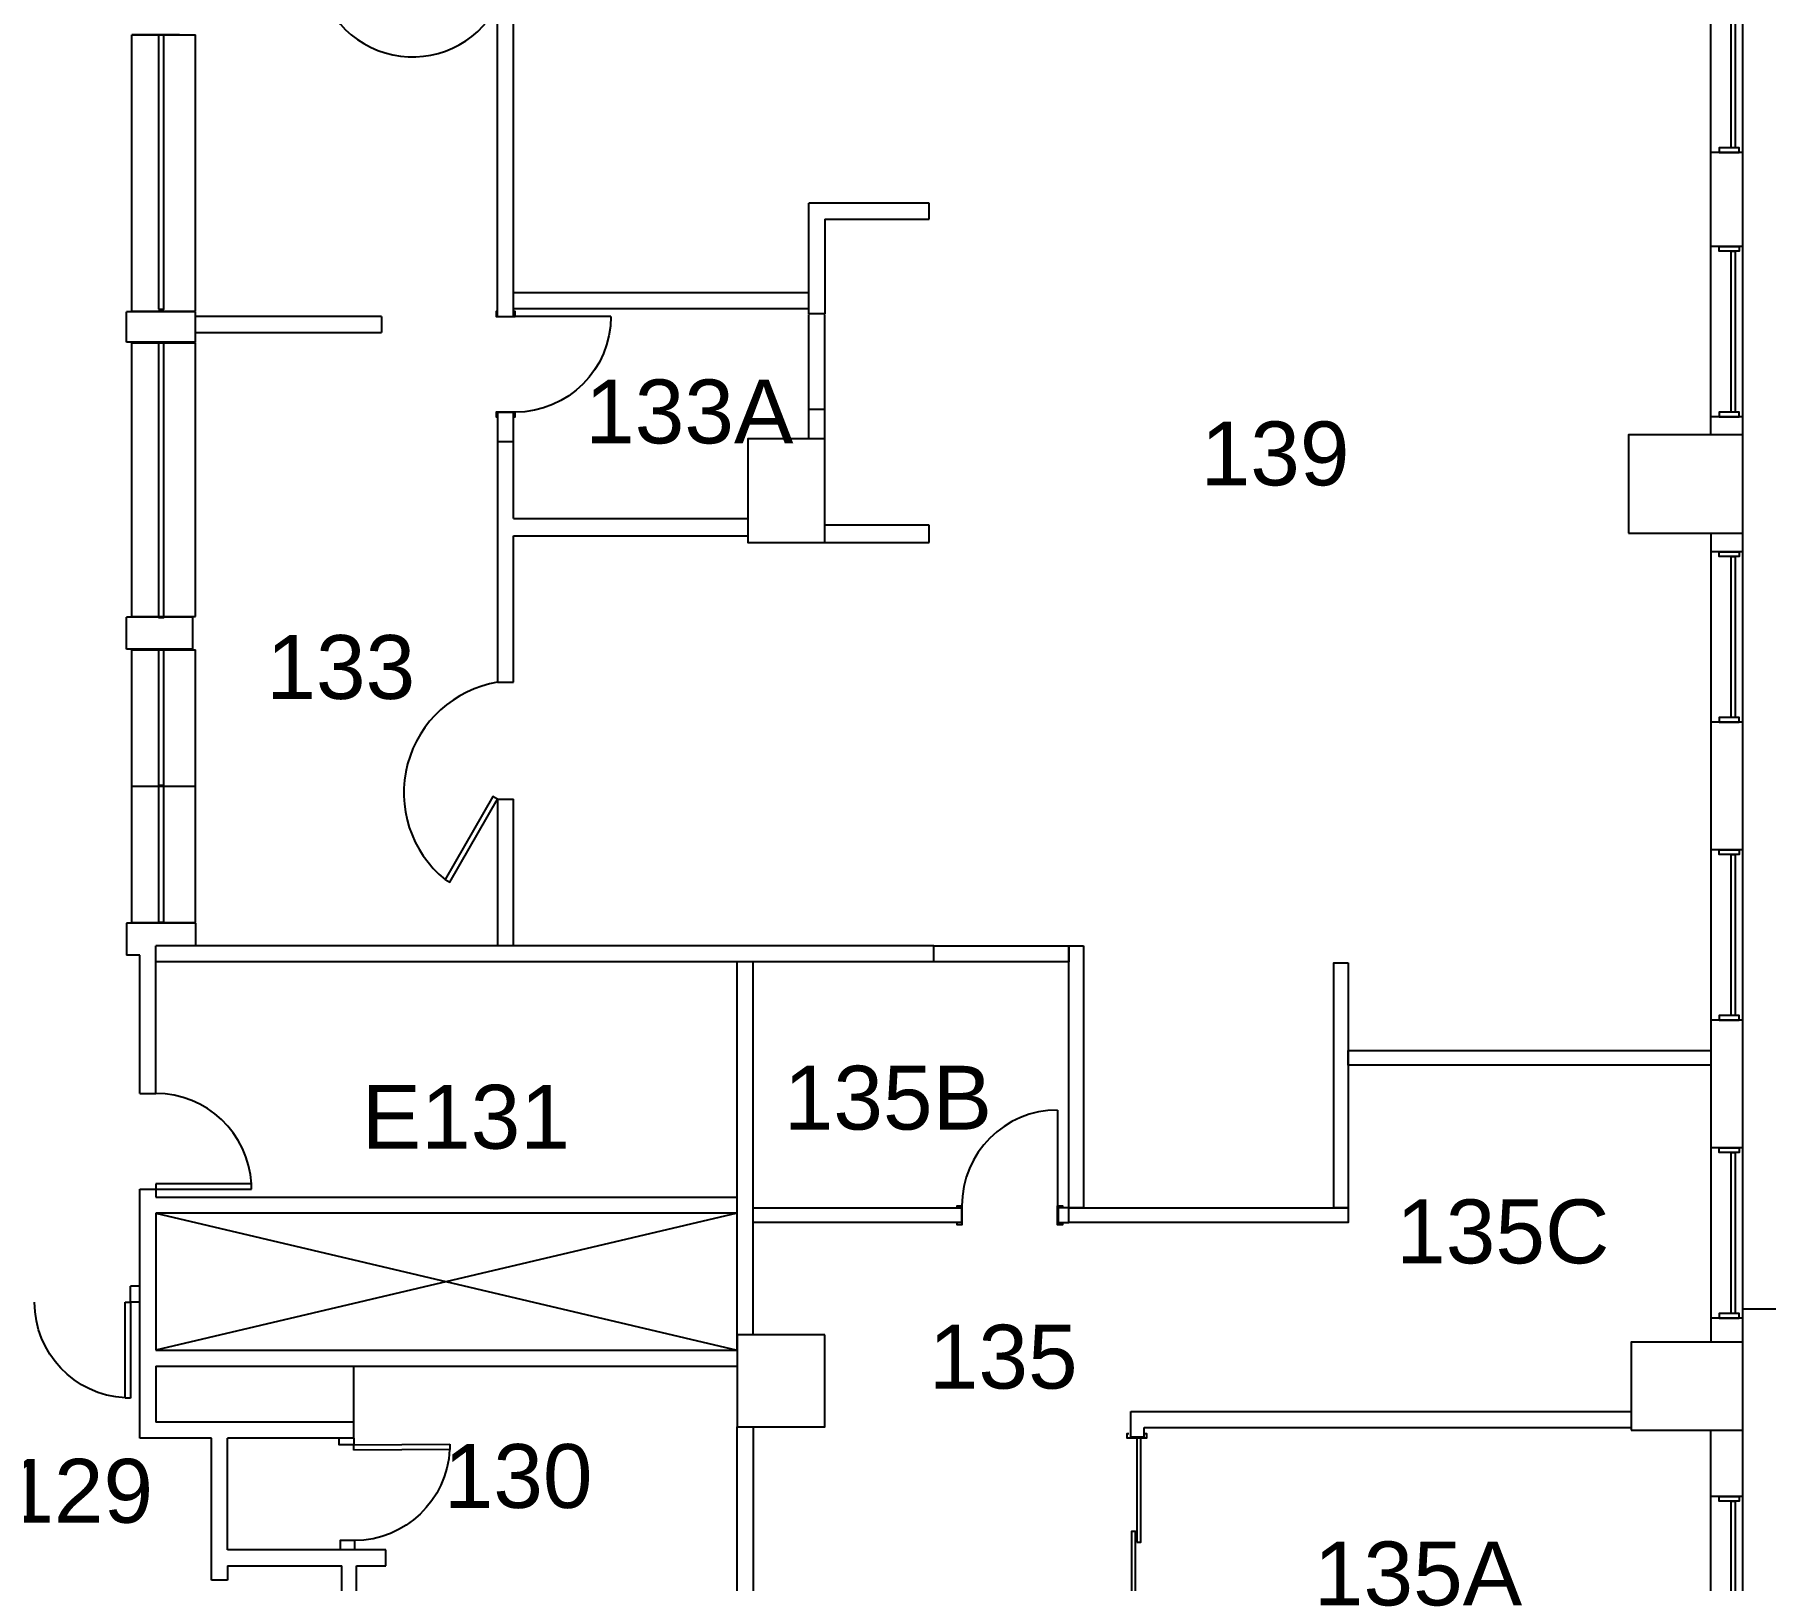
# Model space of a CAD drawing. Header units: inches. Extents: x 10 to 3523, y 1 to 2593.
# Drawn here: x 1693 to 2343, y 1048 to 1629 of the extents above; entities that cross this region are included whole.
import ezdxf
from ezdxf.enums import TextEntityAlignment as Align

# ---------------------------------------------------------------- set-up
doc = ezdxf.new("R2010")
doc.units = ezdxf.units.IN
doc.header["$LTSCALE"] = 96
doc.header["$MEASUREMENT"] = 0
doc.linetypes.add('A', pattern=[0])
doc.layers.get('0').update_dxf_attribs({"linetype": 'CONTINUOUS'})
for name, color, linetype in [('A-COUNTER-XTNG', 4, 'CONTINUOUS'), ('A-DOOR', 4, 'CONTINUOUS'), ('A-DOOR-PRHT-NEWW', 55, 'CONTINUOUS'), ('A-DR-FRAME', 2, 'CONTINUOUS'), ('A-GLAZ', 3, 'CONTINUOUS'), ('A-PFLR-TEXT', 3, 'CONTINUOUS'), ('A-WALL', 5, 'CONTINUOUS'), ('S-COLS', 6, 'CONTINUOUS')]:
    doc.layers.add(name, color=color, linetype=linetype)
doc.styles.get("Standard").update_dxf_attribs({"font": 'arial.ttf'})

# ---------------------------------------------------------------- blocks, each defined once
blk = doc.blocks.new('A$C3DF82993')
at = {"layer": 'A-DOOR'}
for p, q in [((36, 36), (34, 36)), ((34, 36), (34, 0)), ((36, 0), (36, 36)), ((34, 0), (36, 0))]:
    blk.add_line(p, q, dxfattribs=at)
blk.add_arc((36, 0), 36, 93.18474, 180, dxfattribs=at)
blk = doc.blocks.new('DOOR-36')
at = {"linetype": 'A'}
blk.add_line((36, 42.6), (36, 6.6), dxfattribs=at)
blk.add_lwpolyline([(36, 42.6, 0.414213), (0, 6.6)], format="xyb", dxfattribs=at)
at = {"layer": 'A-DR-FRAME', "ltscale": 25}
for points in [[(-1.8, 6), (-1.8, 6.6), (0, 6.6), (0, -0.6), (-1.8, -0.6), (-1.8, 0)], [(37.8, 0), (37.8, -0.6), (36, -0.6), (36, 6.6), (37.8, 6.6), (37.8, 6)]]:
    blk.add_lwpolyline(points, dxfattribs=at)
blk = doc.blocks.new('A-DR-2')
at = {"ltscale": 25}
for points in [[(3, 34.8), (4.5, 34.8), (4.5, 73.8), (3, 73.8)], [(1, 2.05), (2.5, 2.05), (2.5, 38.8), (1, 38.8)]]:
    blk.add_lwpolyline(points, close=True, dxfattribs=at)
at = {"layer": 'A-DR-FRAME', "ltscale": 25}
for points in [[(6, 75.6), (6.6, 75.6), (6.6, 73.8), (-0.6, 73.8), (-0.6, 75.6), (0, 75.6)], [(6, 0), (6.6, 0), (6.6, 1.8), (-0.6, 1.8), (-0.6, 0), (0, 0)]]:
    blk.add_lwpolyline(points, dxfattribs=at)

msp = doc.modelspace()

# ---------------------------------------------------------------- linework, layer by layer
at = {"layer": 'A-COUNTER-XTNG'}
for p, q in [((1729.13, 1524.75), (1729.13, 1628.5)), ((1729.13, 1628.5), (1753.13, 1628.5)), ((1747.13, 1628.5), (1729.13, 1628.5)), ((1753.13, 1524.75), (1753.13, 1628.5)), ((1729.13, 1524.75), (1753.13, 1524.75)), ((1729.13, 1410), (1729.13, 1512.75)), ((1729.13, 1512.75), (1753.13, 1512.75)), ((1753.13, 1410), (1753.13, 1512.75)), ((1729.13, 1410), (1753.13, 1410)), ((1729.13, 1295), (1729.13, 1397.5)), ((1729.13, 1397.5), (1753.13, 1397.5)), ((1753.13, 1295), (1753.13, 1397.5)), ((1729.13, 1346.25), (1753.13, 1346.25)), ((1729.13, 1295), (1753.13, 1295))]:
    msp.add_line(p, q, dxfattribs=at)
at = {"layer": 'A-DOOR', "flags": 128}
for points in [[(1798.63, 1656.25, 0.744752), (1864.81, 1636.52), (1865.81, 1638.26), (1834.63, 1656.25), (1833.63, 1654.52), (1864.78, 1636.54)], [(1866.63, 1385.26, 0.645924), (1846.91, 1311.08), (1848.64, 1310.08), (1866.63, 1341.26), (1864.9, 1342.26), (1846.92, 1311.11)]]:
    msp.add_lwpolyline(points, format="xyb", dxfattribs=at)
at = {"layer": 'A-DOOR-PRHT-NEWW'}
for points in [[(1739.13, 1525.4), (1741.13, 1525.4), (1741.13, 1628.5), (1739.13, 1628.5)], [(1739.13, 1409.65), (1741.13, 1409.65), (1741.13, 1512.75), (1739.13, 1512.75)], [(1739.13, 1346.25), (1741.13, 1346.25), (1741.13, 1397.5), (1739.13, 1397.5)], [(1739.13, 1295.15), (1741.13, 1295.15), (1741.13, 1346.4), (1739.13, 1346.4)]]:
    msp.add_lwpolyline(points, close=True, dxfattribs=at)
at = {"layer": 'A-GLAZ'}
for points in [[(2331.77, 1646.61), (2331.77, 1586.11), (2330.27, 1586.11), (2330.27, 1646.61)], [(2333.27, 1584.36), (2333.27, 1586.11), (2325.77, 1586.11), (2325.77, 1584.36)], [(2333.27, 1548.98), (2333.27, 1547.23), (2325.77, 1547.23), (2325.77, 1548.98)], [(2331.77, 1547.23), (2331.77, 1486.73), (2330.27, 1486.73), (2330.27, 1547.23)], [(2333.27, 1484.98), (2333.27, 1486.73), (2325.77, 1486.73), (2325.77, 1484.98)], [(2333.27, 1434.25), (2333.27, 1432.5), (2325.77, 1432.5), (2325.77, 1434.25)], [(2331.77, 1432.5), (2331.77, 1372), (2330.27, 1372), (2330.27, 1432.5)], [(2333.27, 1370.25), (2333.27, 1372), (2325.77, 1372), (2325.77, 1370.25)], [(2333.27, 1322.25), (2333.27, 1320.5), (2325.77, 1320.5), (2325.77, 1322.25)], [(2331.77, 1320.5), (2331.77, 1260), (2330.27, 1260), (2330.27, 1320.5)], [(2333.27, 1258.25), (2333.27, 1260), (2325.77, 1260), (2325.77, 1258.25)], [(2333.27, 1210.25), (2333.27, 1208.5), (2325.77, 1208.5), (2325.77, 1210.25)], [(2331.77, 1208.5), (2331.77, 1148), (2330.27, 1148), (2330.27, 1208.5)], [(2333.27, 1146.25), (2333.27, 1148), (2325.77, 1148), (2325.77, 1146.25)], [(2333.27, 1079.23), (2333.27, 1077.48), (2325.77, 1077.48), (2325.77, 1079.23)], [(2331.77, 1077.48), (2331.77, 1016.98), (2330.27, 1016.98), (2330.27, 1077.48)]]:
    msp.add_lwpolyline(points, close=True, dxfattribs=at)
at = {"layer": 'A-WALL'}
for p, q in [((2334.63, 989.25), (2334.63, 2262.75)), ((2322.63, 1478.25), (2322.63, 1776.75)), ((1866.63, 1522.86), (1866.63, 1656.25)), ((1872.63, 1522.86), (1872.63, 1656.25)), ((1983.63, 1523.75), (1983.63, 1565.25)), ((2028.81, 1565.25), (1983.63, 1565.25)), ((2028.81, 1559.25), (2028.81, 1565.25)), ((1989.63, 1559.25), (2028.81, 1559.25)), ((1989.63, 1559.25), (1989.63, 1523.75)), ((1872.63, 1531.75), (1983.63, 1531.75)), ((1753.13, 1524.5), (1727.13, 1524.5)), ((1727.13, 1513), (1727.13, 1524.5)), ((1753.13, 1513), (1753.13, 1524.5)), ((1823.04, 1522.75), (1753.13, 1522.75)), ((1823.04, 1522.75), (1823.04, 1516.75)), ((1872.63, 1525.75), (1983.63, 1525.75)), ((1989.63, 1523.75), (1983.63, 1523.75)), ((1983.63, 1487.75), (1983.63, 1523.48)), ((1989.63, 1487.75), (1989.63, 1523.48)), ((1753.13, 1516.75), (1823.04, 1516.75)), ((1753.13, 1513), (1727.13, 1513)), ((1983.63, 1476.75), (1983.63, 1487.75)), ((1989.63, 1487.75), (1983.63, 1487.75)), ((1989.63, 1476.75), (1989.63, 1487.75)), ((1866.63, 1475.75), (1866.63, 1385.26)), ((1866.63, 1475.75), (1872.63, 1475.75)), ((1872.63, 1446.75), (1872.63, 1475.75)), ((1872.63, 1446.75), (1960.63, 1446.75)), ((2028.81, 1444.25), (1989.63, 1444.25)), ((2028.81, 1437.76), (2028.81, 1444.25)), ((1872.63, 1440.26), (1960.63, 1440.26)), ((1872.63, 1385.26), (1872.63, 1440.26)), ((1989.63, 1437.76), (2028.81, 1437.76)), ((2322.63, 1441.25), (2322.63, 1137.25)), ((1752.13, 1409.75), (1727.13, 1409.75)), ((1727.13, 1397.75), (1727.13, 1409.75)), ((1752.13, 1397.75), (1752.13, 1409.75)), ((1752.13, 1397.75), (1727.13, 1397.75)), ((1866.63, 1385.26), (1872.63, 1385.26)), ((1866.63, 1341.26), (1866.63, 1286.25)), ((1866.63, 1341.26), (1872.63, 1341.26)), ((1872.63, 1286.25), (1872.63, 1341.26)), ((1727.13, 1294.75), (1727.13, 1282.75)), ((1747.13, 1294.75), (1727.13, 1294.75)), ((1753.18, 1294.75), (1732.13, 1294.75)), ((1753.18, 1286.26), (1753.18, 1294.75)), ((1732.13, 1282.75), (1727.13, 1282.75)), ((1732.13, 1230.75), (1732.13, 1282.75)), ((1738.13, 1230.75), (1738.13, 1286.25)), ((2030.63, 1286.25), (1738.13, 1286.25)), ((2030.63, 1280.25), (2030.63, 1286.25)), ((2030.63, 1280.25), (1738.13, 1280.25)), ((1956.63, 1134.25), (1956.63, 1280.25)), ((1962.63, 1139.75), (1962.63, 1280.25)), ((1732.13, 1230.75), (1738.13, 1230.75)), ((1732.13, 1101.25), (1732.13, 1194.75)), ((1732.13, 1194.75), (1738.13, 1194.75)), ((1738.13, 1194.75), (1738.13, 1191.75)), ((1738.13, 1191.75), (1956.63, 1191.75)), ((1956.63, 1185.75), (1738.13, 1185.75)), ((1956.63, 1185.75), (1738.13, 1134.25)), ((1738.13, 1185.75), (1956.63, 1134.25)), ((1738.13, 1185.75), (1738.13, 1134.25)), ((2081.38, 1187.75), (2077.38, 1187.75)), ((2077.38, 1187.75), (2077.38, 1182.25)), ((2077.38, 1182.25), (2081.38, 1182.25)), ((1728.61, 1152.25), (1728.61, 1158.25)), ((1732.13, 1158.25), (1728.61, 1158.25)), ((1732.13, 1152.25), (1728.61, 1152.25)), ((2334.63, 1149.75), (2379.63, 1149.75)), ((1738.13, 1134.25), (1956.63, 1134.25)), ((1738.13, 1128.25), (1956.63, 1128.25)), ((1738.13, 1128.25), (1738.13, 1107.25)), ((1812.63, 1101.25), (1812.63, 1128.25)), ((1812.63, 1107.25), (1738.13, 1107.25)), ((2104.63, 1111.25), (2292.63, 1111.25)), ((2104.63, 1105.25), (2104.63, 1111.25)), ((1759.13, 1101.25), (1732.13, 1101.25)), ((1759.13, 1047.86), (1759.13, 1101.25)), ((1765.13, 1059.25), (1765.13, 1101.25)), ((1812.63, 1101.25), (1765.13, 1101.25)), ((1956.63, 1012.75), (1956.63, 1105.5)), ((1962.65, 1105.5), (1962.65, 1018.75)), ((2104.63, 1101.75), (2104.63, 1105.25)), ((2104.63, 1101.75), (2109.63, 1101.75)), ((2109.63, 1105.25), (2292.63, 1105.25)), ((2109.63, 1101.75), (2109.63, 1105.25)), ((2322.63, 995.25), (2322.63, 1104.25)), ((1824.63, 1059.25), (1765.13, 1059.25)), ((1824.63, 1053.25), (1824.63, 1059.25)), ((1765.13, 1047.86), (1759.13, 1047.86)), ((1765.13, 1053.25), (1765.13, 1047.86)), ((1765.13, 1053.25), (1808.13, 1053.25)), ((1808.13, 1043.25), (1808.13, 1053.25)), ((1813.63, 1053.25), (1824.63, 1053.25)), ((1813.63, 1043.25), (1813.63, 1053.25))]:
    msp.add_line(p, q, dxfattribs=at)
for points in [[(2334.63, 1584.36), (2322.63, 1584.36)], [(2334.63, 1584.36), (2322.63, 1584.36)], [(2334.63, 1548.98), (2322.63, 1548.98)], [(2334.63, 1484.98), (2322.63, 1484.98)], [(2334.63, 1434.25), (2322.63, 1434.25)], [(2334.63, 1370.25), (2322.63, 1370.25)], [(2334.63, 1370.25), (2322.63, 1370.25)], [(2334.63, 1322.25), (2322.63, 1322.25)], [(2334.63, 1258.25), (2322.63, 1258.25)], [(2334.63, 1258.25), (2322.63, 1258.25)], [(2334.63, 1210.25), (2322.63, 1210.25)], [(2334.63, 1146.25), (2322.63, 1146.25)], [(2334.63, 1079.23), (2322.63, 1079.23)]]:
    msp.add_lwpolyline(points, dxfattribs=at)
at = {"layer": 'A-WALL', "flags": 128}
for points in [[(1872.63, 1475.75), (1872.63, 1486.62), (1866.63, 1486.62), (1866.63, 1475.75)], [(2030.63, 1286.25), (2081.38, 1286.25), (2081.38, 1280.25), (2030.63, 1280.25), (2030.63, 1286.25)], [(2086.88, 1286.25), (2086.88, 1187.75), (2081.38, 1187.75), (2081.38, 1286.25), (2086.88, 1286.25)], [(2186.38, 1279.84), (2186.38, 1187.75), (2180.88, 1187.75), (2180.88, 1279.84), (2186.38, 1279.84)], [(2186.38, 1246.83), (2322.63, 1246.83), (2322.63, 1241.33), (2186.38, 1241.33), (2186.38, 1246.83)], [(1962.63, 1187.75), (2040.93, 1187.75), (2040.93, 1182.25), (1962.63, 1182.25), (1962.63, 1187.75)], [(2081.38, 1187.75), (2186.38, 1187.75), (2186.38, 1182.25), (2081.38, 1182.25), (2081.38, 1187.75)], [(1812.63, 1101.25), (1812.63, 1098.69), (1807.13, 1098.69), (1807.13, 1101.25)], [(1812.97, 1059.25), (1812.97, 1062.69), (1807.47, 1062.69), (1807.47, 1059.25)]]:
    msp.add_lwpolyline(points, dxfattribs=at)
at = {"layer": 'S-COLS', "flags": 128}
msp.add_lwpolyline([(1989.63, 1476.75), (1960.63, 1476.75), (1960.63, 1437.75), (1989.63, 1437.75)], close=True, dxfattribs=at)
at = {"layer": 'S-COLS'}
for points in [[(2291.63, 1441.25), (2334.63, 1441.25), (2334.63, 1478.25), (2291.63, 1478.25)], [(1989.63, 1140), (1956.63, 1140), (1956.63, 1105.5), (1989.63, 1105.5)], [(1989.63, 1140), (1956.63, 1140), (1956.63, 1105.5), (1989.63, 1105.5)], [(2292.63, 1104.25), (2334.63, 1104.25), (2334.63, 1137.25), (2292.63, 1137.25)]]:
    msp.add_lwpolyline(points, close=True, dxfattribs=at)

# ---------------------------------------------------------------- block references
at = {"layer": 'A-DOOR', "xscale": -1, "rotation": 270.0000000000104}
msp.add_blockref('DOOR-36', (1866.63, 1486.75), dxfattribs=at)
at = {"layer": 'A-DOOR'}
for name, p in [('DOOR-36', (2041.13, 1181.91)), ('A-DR-2', (2103.91, 1027.34))]:
    msp.add_blockref(name, p, dxfattribs=at)
at = {"layer": 'A-WALL', "rotation": 269.9947671054217}
msp.add_blockref('A$C3DF82993', (1738.13, 1230.75), dxfattribs=at)
at = {"layer": 'A-WALL', "xscale": -1}
for p, rotation in [((1692.61, 1152.25), 180.0052328945783), ((1812.86, 1062.69), 270.3591440553959)]:
    msp.add_blockref('A$C3DF82993', p, dxfattribs=dict(at, rotation=rotation))

# ---------------------------------------------------------------- texts
at = {"layer": 'A-PFLR-TEXT'}
for s, p in [('133A', (1899.53, 1475.02)), ('139', (2130.88, 1459.24)), ('133', (1779.72, 1378.98)), ('135B', (1974.18, 1217.15)), ('E131', (1815.51, 1209.97)), ('C129', (1657.01, 1069.41)), ('130', (1846.38, 1074.97))]:
    msp.add_text(s, height=24, dxfattribs=at).set_placement(p)
for s, p in [('135C', (2244.43, 1166.89)), ('135', (2056.67, 1119.82)), ('135A', (2212.59, 1038.34))]:
    msp.add_text(s, height=24, dxfattribs=at).set_placement(p, align=Align.CENTER)

doc.saveas('drawing.dxf')
